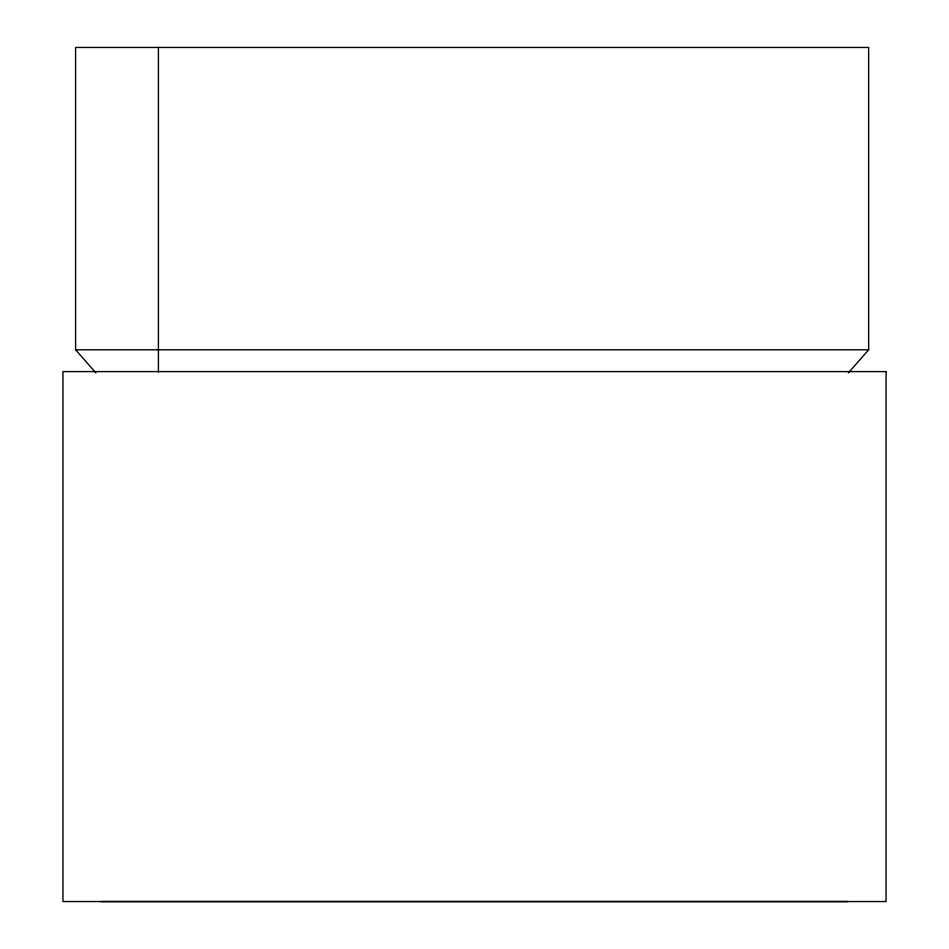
<?xml version="1.0" encoding="UTF-8"?>
<svg xmlns="http://www.w3.org/2000/svg" width="949" height="949" viewBox="0 0 949 949"><rect width="100%" height="100%" fill="white"/><g stroke="black" fill="none" stroke-linecap="round" stroke-linejoin="round"><path stroke-width="1.42" d="M848.359 372.874L868.655 349.79L868.655 47.45L75.588 47.45L75.588 349.79L95.885 372.874M75.588 349.79L868.655 349.79M848.252 901.55L100.748 901.55M158.412 47.45L158.412 371.937M886.046 371.593L62.954 371.593L62.954 901.55L886.046 901.55L886.046 371.593"/></g></svg>
